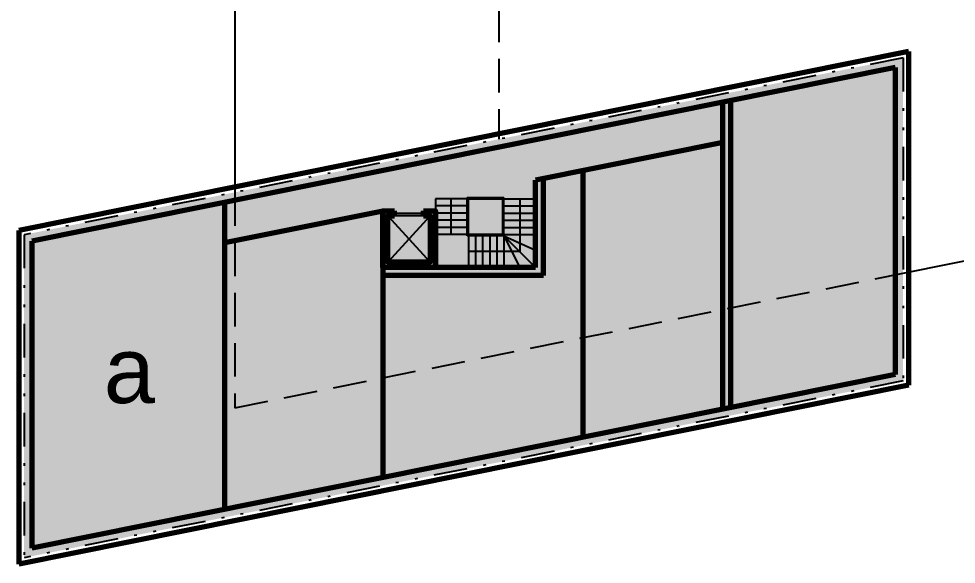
# Model space of a CAD drawing. Header units: metres. Extents: x -664657 to -643449, y -1076720 to -1062383.
# Drawn here: x -643572.14 to -643536.59, y -1071379.72 to -1071359.05 of the extents above; entities that cross this region are included whole.
import ezdxf

# ---------------------------------------------------------------- set-up
doc = ezdxf.new("R2010")
doc.units = ezdxf.units.M
doc.header["$LTSCALE"] = 0.1
doc.linetypes.add('DASHED', pattern=[19.05, 12.7, -6.35])
doc.linetypes.add('DIVIDE', pattern=[31.75, 12.7, -6.35, 0, -6.35, 0, -6.35])
for name, color, linetype in [('AA_THER_popis', 6, 'Continuous'), ('AA_THER_slabá', 4, 'Continuous'), ('AA_THER_srafy', 52, 'Continuous'), ('AA_THER_čerchovaná', 84, 'DIVIDE'), ('AA_THER_čárkovaná', 5, 'DASHED')]:
    doc.layers.add(name, color=color, linetype=linetype)
doc.layers.add('AA_THER_silná', color=1, linetype='Continuous', lineweight=70)
doc.styles.get("Standard").update_dxf_attribs({"font": 'arial.ttf', "width": 0.8})

msp = doc.modelspace()

# ---------------------------------------------------------------- hatches: boundary and pattern name
at = {"layer": 'AA_THER_srafy'}
h = msp.add_hatch(color=31, dxfattribs=at)
h.dxf.hatch_style = 1
h.paths.add_polyline_path([(-643531.936, -1071277.231), (-643563.936, -1071277.231), (-643563.936, -1071287.231), (-643531.936, -1071287.231)])
h.paths.add_polyline_path([(-643563.936, -1071277.231), (-643531.936, -1071277.231), (-643531.936, -1071275.231), (-643571.936, -1071275.231), (-643571.936, -1071287.231), (-643563.936, -1071287.231)])
h.paths.add_polyline_path([(-643563.936, -1071305.231), (-643571.936, -1071305.231), (-643571.936, -1071317.231), (-643563.936, -1071317.231)])
h.paths.add_polyline_path([(-643553.936, -1071305.231), (-643563.936, -1071305.231), (-643563.936, -1071317.231), (-643553.936, -1071317.231)])
h.paths.add_polyline_path([(-643527.936, -1071305.231), (-643541.936, -1071305.231), (-643541.936, -1071317.231), (-643527.936, -1071317.231)], flags=16)
h.paths.add_polyline_path([(-643563.936, -1071335.231), (-643571.936, -1071335.231), (-643571.936, -1071347.231), (-643563.936, -1071347.231)])
h.paths.add_polyline_path([(-643527.936, -1071335.231), (-643563.936, -1071335.231), (-643563.936, -1071347.231), (-643527.936, -1071347.231)])
h.paths.add_polyline_path([(-643563.936, -1071365.623), (-643571.936, -1071367.231), (-643571.936, -1071379.471), (-643538.603, -1071372.769), (-643538.603, -1071368.689), (-643563.936, -1071373.783)])
h.paths.add_polyline_path([(-643538.603, -1071360.529), (-643563.936, -1071365.623), (-643563.936, -1071373.783), (-643538.603, -1071368.689)])
h.paths.add_polyline_path([(-643501.936, -1071275.231), (-643513.936, -1071275.231), (-643513.936, -1071277.231), (-643503.936, -1071277.231), (-643503.936, -1071361.718), (-643513.936, -1071363.729), (-643513.936, -1071367.809), (-643501.936, -1071365.396)])
h.paths.add_polyline_path([(-643503.936, -1071277.231), (-643513.936, -1071277.231), (-643513.936, -1071363.729), (-643503.936, -1071361.718)], flags=17)

# ---------------------------------------------------------------- linework, layer by layer
at = {"layer": 'AA_THER_silná'}
for p, q in [((-643538.403, -1071360.284), (-643572.136, -1071367.067)), ((-643538.403, -1071360.284), (-643538.403, -1071372.933)), ((-643538.903, -1071360.895), (-643571.636, -1071367.477)), ((-643538.903, -1071360.895), (-643538.903, -1071372.523)), ((-643545.136, -1071373.776), (-643545.136, -1071362.148)), ((-643545.436, -1071373.837), (-643545.436, -1071362.209)), ((-643545.436, -1071363.739), (-643552.536, -1071365.166)), ((-643550.736, -1071374.902), (-643550.736, -1071364.804)), ((-643552.536, -1071368.47), (-643552.536, -1071365.166)), ((-643552.236, -1071368.77), (-643552.236, -1071365.106)), ((-643564.336, -1071366.009), (-643564.336, -1071377.637)), ((-643558.336, -1071366.333), (-643564.336, -1071367.539)), ((-643558.336, -1071368.47), (-643558.336, -1071366.32)), ((-643558.336, -1071366.32), (-643558.336, -1071376.431)), ((-643557.886, -1071366.52), (-643557.886, -1071366.32)), ((-643556.786, -1071366.52), (-643556.786, -1071366.32)), ((-643556.336, -1071368.47), (-643556.336, -1071366.32)), ((-643572.136, -1071367.067), (-643572.136, -1071379.716)), ((-643571.636, -1071367.477), (-643571.636, -1071379.105)), ((-643552.536, -1071368.47), (-643556.336, -1071368.47)), ((-643552.236, -1071368.77), (-643558.336, -1071368.77)), ((-643538.903, -1071372.523), (-643571.636, -1071379.105)), ((-643538.403, -1071372.933), (-643572.136, -1071379.716))]:
    msp.add_line(p, q, dxfattribs=at)
for points in [[(-643556.786, -1071366.32), (-643556.336, -1071366.32), (-643556.336, -1071368.47), (-643558.336, -1071368.47), (-643558.336, -1071366.32), (-643557.886, -1071366.32)], [(-643556.786, -1071366.52), (-643556.536, -1071366.52), (-643556.536, -1071368.27), (-643558.136, -1071368.27), (-643558.136, -1071366.52), (-643557.886, -1071366.52)]]:
    msp.add_lwpolyline(points, dxfattribs=at)
at = {"layer": 'AA_THER_slabá'}
for p, q in [((-643555.136, -1071365.87), (-643556.336, -1071365.87)), ((-643556.336, -1071365.87), (-643556.336, -1071366.32)), ((-643555.736, -1071367.22), (-643555.736, -1071365.87)), ((-643555.136, -1071365.82), (-643553.736, -1071365.82)), ((-643555.136, -1071367.27), (-643555.136, -1071365.82)), ((-643555.086, -1071365.87), (-643553.786, -1071365.87)), ((-643555.086, -1071367.22), (-643555.086, -1071365.87)), ((-643553.786, -1071367.22), (-643553.786, -1071365.87)), ((-643553.736, -1071367.27), (-643553.736, -1071365.82)), ((-643553.736, -1071365.87), (-643552.536, -1071365.87)), ((-643553.136, -1071365.87), (-643553.136, -1071367.87)), ((-643556.786, -1071366.42), (-643557.886, -1071366.42)), ((-643555.136, -1071366.14), (-643556.336, -1071366.14)), ((-643555.136, -1071366.41), (-643556.336, -1071366.41)), ((-643553.736, -1071366.14), (-643552.536, -1071366.14)), ((-643553.736, -1071366.41), (-643552.536, -1071366.41)), ((-643558.136, -1071366.52), (-643556.536, -1071368.27)), ((-643556.536, -1071366.52), (-643558.136, -1071368.27)), ((-643556.786, -1071366.52), (-643557.886, -1071366.52)), ((-643555.136, -1071366.68), (-643556.336, -1071366.68)), ((-643553.736, -1071366.68), (-643552.536, -1071366.68)), ((-643555.136, -1071366.95), (-643556.336, -1071366.95)), ((-643553.736, -1071366.95), (-643552.536, -1071366.95)), ((-643555.136, -1071367.22), (-643556.336, -1071367.22)), ((-643553.736, -1071367.27), (-643555.136, -1071367.27)), ((-643553.786, -1071367.22), (-643555.086, -1071367.22)), ((-643555.086, -1071367.27), (-643555.086, -1071368.47)), ((-643554.816, -1071367.27), (-643554.816, -1071368.47)), ((-643554.546, -1071367.27), (-643554.546, -1071368.47)), ((-643554.276, -1071367.27), (-643554.276, -1071368.47)), ((-643554.006, -1071367.27), (-643554.006, -1071368.47)), ((-643553.736, -1071367.22), (-643552.536, -1071367.22)), ((-643553.736, -1071367.22), (-643553.736, -1071368.47)), ((-643553.736, -1071367.27), (-643552.536, -1071368.47)), ((-643553.736, -1071367.27), (-643553.136, -1071368.47)), ((-643553.736, -1071367.27), (-643552.536, -1071367.82)), ((-643553.136, -1071367.87), (-643555.086, -1071367.87))]:
    msp.add_line(p, q, dxfattribs=at)
for points in [[(-643563.936, -1071347.231), (-643563.936, -1071365.623)], [(-643538.603, -1071368.689), (-643513.936, -1071363.729)]]:
    msp.add_lwpolyline(points, dxfattribs=at)
at = {"layer": 'AA_THER_čerchovaná'}
for p, q in [((-643538.603, -1071360.529), (-643571.936, -1071367.231)), ((-643538.603, -1071360.529), (-643538.603, -1071372.769)), ((-643571.936, -1071367.231), (-643571.936, -1071379.471)), ((-643538.603, -1071372.769), (-643571.936, -1071379.471))]:
    msp.add_line(p, q, dxfattribs=at)
at = {"layer": 'AA_THER_čárkovaná'}
msp.add_line((-643553.936, -1071347.231), (-643553.936, -1071363.612), dxfattribs=at)
msp.add_lwpolyline([(-643563.936, -1071365.623), (-643563.936, -1071373.783), (-643538.603, -1071368.689)], dxfattribs=at)

# ---------------------------------------------------------------- texts
at = {"layer": 'AA_THER_popis'}
msp.add_text('a', height=2.5, dxfattribs=at).set_placement((-643568.914, -1071373.608))

doc.saveas('drawing.dxf')
